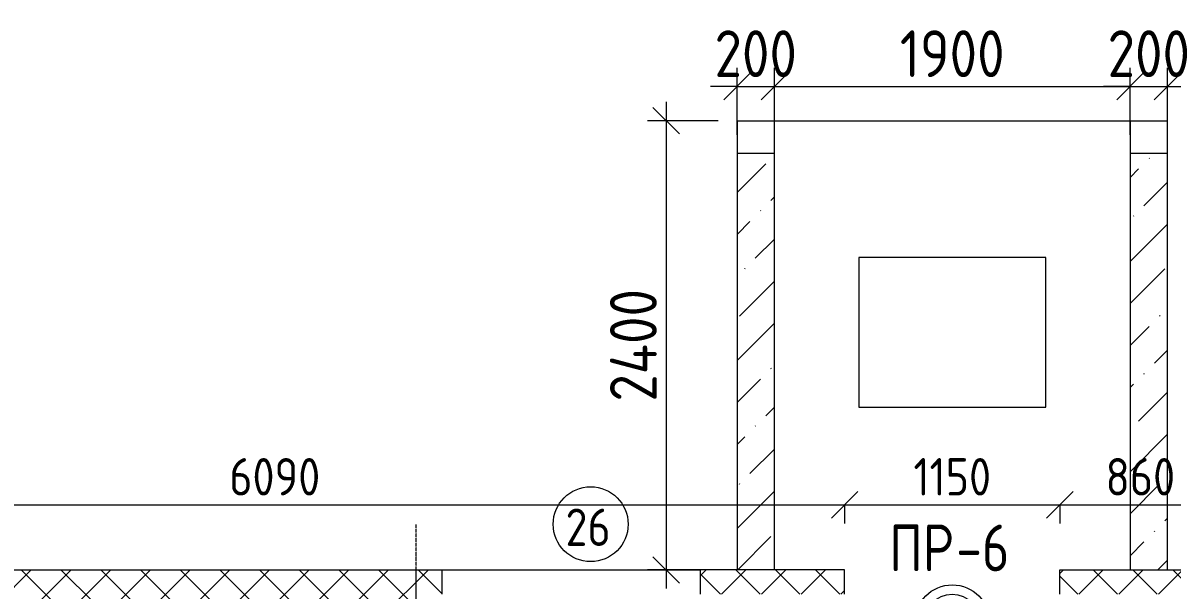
# Model space of a CAD drawing. Header units: millimetres. Extents: x -56773 to 221258, y -262288 to 26541.
# Drawn here: x 48784 to 54928, y -39192 to -36158 of the extents above; entities that cross this region are included whole.
import ezdxf

# ---------------------------------------------------------------- set-up
doc = ezdxf.new("R2010")
doc.units = ezdxf.units.MM
doc.linetypes.add('ADSK_Линия сетки', pattern=[25, 20, -2.5, 0, -2.5])
for name, color, linetype, lineweight in [('Марки', 7, 'Continuous', 20), ('Марки дверей', 7, 'Continuous', 20), ('Марки окон', 7, 'Continuous', 20), ('Оси', 7, 'Continuous', 9), ('Перекрытие', 7, 'Continuous', 18), ('Размеры', 7, 'Continuous', 9), ('Стены наружные', 7, 'Continuous', 18), ('Стены несущие', 7, 'Continuous', 30), ('Стены отделка', 7, 'Continuous', 30)]:
    doc.layers.add(name, color=color, linetype=linetype, lineweight=lineweight)
doc.styles.add('GOST Common_2', font='', dxfattribs={"width": 0.9, "height": 250})
doc.styles.add('GOST Common_3', font='', dxfattribs={"width": 0.9, "height": 200})
doc.styles.add('GOST Common_5', font='', dxfattribs={"width": 0.85, "height": 250})
doc.styles.get('GOST Common_2').set_extended_font_data('GOST Common')
doc.styles.get('GOST Common_3').set_extended_font_data('GOST Common')
doc.styles.get('GOST Common_5').set_extended_font_data('GOST Common')
doc.dimstyles.new('ADSK_Основной_2_0', dxfattribs={"dimscale": 304.8, "dimtxt": 201.142999, "dimasz": 0.463911, "dimexe": 0.328084, "dimexo": 0.328084, "dimgap": 0.164042, "dimtad": 1, "dimdec": 3, "dimrnd": 0.001, "dimdsep": 46, "dimtxsty": 'GOST Common_3', "dimblk1": 'OBLIQUE', "dimblk2": 'OBLIQUE', "dimsah": 1, "dimcen": 0.09, "dimdle": 0.328084, "dimazin": 2, "dimtfac": 1, "dimtdec": 4, "dimtix": 1, "dimtmove": 0, "dimatfit": 3, "dimfxl": 1, "dimtvp": 1, "dimtolj": 1, "dimtzin": 0, "dimlwd": 20, "dimlwe": 20, "dimarcsym": 2})
doc.dimstyles.new('ADSK_Основной_2_0_3', dxfattribs={"dimscale": 304.8, "dimtxt": 201.142999, "dimasz": 0.463911, "dimexe": 0.328084, "dimexo": 0.328084, "dimgap": 0.164042, "dimtad": 1, "dimdec": 3, "dimrnd": 0.001, "dimdsep": 46, "dimtxsty": 'GOST Common_2', "dimblk1": 'OBLIQUE', "dimblk2": 'OBLIQUE', "dimsah": 1, "dimcen": 0.09, "dimdle": 0.328084, "dimazin": 2, "dimtfac": 1, "dimtdec": 4, "dimtix": 1, "dimtmove": 0, "dimatfit": 3, "dimfxl": 1, "dimtvp": 1, "dimtolj": 1, "dimtzin": 0, "dimlwd": 20, "dimlwe": 20, "dimarcsym": 2})
pattern_1 = [(45, (1283.93, -48864.63), (-106.066, 106.066), []), (135, (1283.93, -48864.63), (-106.066, -106.066), [])]
pattern_2 = [(45, (1283.93, -48864.63), (84.18955, 308.69595), [396.875, -79.375, 3.353, -76.022])]

# ---------------------------------------------------------------- blocks, each defined once
blk = doc.blocks.new('_Oblique')
at = {"color": 0, "linetype": 'ByBlock', "lineweight": -2}
blk.add_line((-0.5, -0.5), (0.5, 0.5), dxfattribs=at)
blk = doc.blocks.new('*D4247')
at = {"layer": 'Defpoints', "color": 0, "lineweight": 25, "transparency": 16777216}
for p in [(47083.9, -38632.1), (53173.9, -38632.1), (53173.9, -38732.1)]:
    blk.add_point(p, dxfattribs=at)
at = {"layer": 'Размеры', "color": 0, "lineweight": 20, "transparency": 16777216}
for p, q in [((46983.9, -38732.1), (53273.9, -38732.1)), ((47083.9, -38732.1), (47083.9, -38832.1)), ((53173.9, -38732.1), (53173.9, -38832.1))]:
    blk.add_line(p, q, dxfattribs=at)
at = {"layer": 'Размеры', "color": 0, "lineweight": 20, "transparency": 16777216, "xscale": 141.4, "yscale": 141.4, "zscale": 141.4, "rotation": 180}
blk.add_blockref('_Oblique', (47083.9, -38732.1), dxfattribs=at)
at = {"layer": 'Размеры', "color": 0, "lineweight": 20, "transparency": 16777216, "xscale": 141.4, "yscale": 141.4, "zscale": 141.4}
blk.add_blockref('_Oblique', (53173.9, -38732.1), dxfattribs=at)
at = {"layer": 'Размеры', "color": 0, "lineweight": 9, "transparency": 16777216, "insert": (50128.9, -38582.1), "char_height": 200, "width": 605.475, "attachment_point": 5, "style": 'GOST Common_3'}
blk.add_mtext('\\A1;6090', dxfattribs=at)
blk = doc.blocks.new('*D4248')
at = {"layer": 'Defpoints', "color": 0, "lineweight": 25, "transparency": 16777216}
for p in [(53173.9, -38632.1), (54323.9, -38632.1), (54323.9, -38732.1)]:
    blk.add_point(p, dxfattribs=at)
at = {"layer": 'Размеры', "color": 0, "lineweight": 20, "transparency": 16777216}
for p, q in [((53073.9, -38732.1), (54423.9, -38732.1)), ((53173.9, -38732.1), (53173.9, -38832.1)), ((54323.9, -38732.1), (54323.9, -38832.1))]:
    blk.add_line(p, q, dxfattribs=at)
at = {"layer": 'Размеры', "color": 0, "lineweight": 20, "transparency": 16777216, "xscale": 141.4, "yscale": 141.4, "zscale": 141.4, "rotation": 180}
blk.add_blockref('_Oblique', (53173.9, -38732.1), dxfattribs=at)
at = {"layer": 'Размеры', "color": 0, "lineweight": 20, "transparency": 16777216, "xscale": 141.4, "yscale": 141.4, "zscale": 141.4}
blk.add_blockref('_Oblique', (54323.9, -38732.1), dxfattribs=at)
at = {"layer": 'Размеры', "color": 0, "lineweight": 9, "transparency": 16777216, "insert": (53748.9, -38582.1), "char_height": 200, "width": 515.472, "attachment_point": 5, "style": 'GOST Common_3'}
blk.add_mtext('\\A1;1150', dxfattribs=at)
blk = doc.blocks.new('*D4249')
at = {"layer": 'Defpoints', "color": 0, "lineweight": 25, "transparency": 16777216}
for p in [(54323.9, -38632.1), (55183.9, -38732.1), (55183.9, -39210.7)]:
    blk.add_point(p, dxfattribs=at)
at = {"layer": 'Размеры', "color": 0, "lineweight": 20, "transparency": 16777216}
for p, q in [((55183.9, -39110.7), (55183.9, -38632.1)), ((54223.9, -38732.1), (55283.9, -38732.1)), ((54323.9, -38732.1), (54323.9, -38832.1))]:
    blk.add_line(p, q, dxfattribs=at)
at = {"layer": 'Размеры', "color": 0, "lineweight": 20, "transparency": 16777216, "xscale": 141.4, "yscale": 141.4, "zscale": 141.4, "rotation": 180}
blk.add_blockref('_Oblique', (54323.9, -38732.1), dxfattribs=at)
at = {"layer": 'Размеры', "color": 0, "lineweight": 20, "transparency": 16777216, "xscale": 141.4, "yscale": 141.4, "zscale": 141.4}
blk.add_blockref('_Oblique', (55183.9, -38732.1), dxfattribs=at)
at = {"layer": 'Размеры', "color": 0, "lineweight": 9, "transparency": 16777216, "insert": (54753.9, -38582.1), "char_height": 200, "width": 454.106, "attachment_point": 5, "style": 'GOST Common_3'}
blk.add_mtext('\\A1;860', dxfattribs=at)
blk = doc.blocks.new('*D3900')
at = {"layer": 'Defpoints', "color": 0, "lineweight": 25, "transparency": 16777216}
for p in [(52798.9, -36496.7), (52598.9, -36854.7), (52798.9, -36854.7)]:
    blk.add_point(p, dxfattribs=at)
at = {"layer": 'Размеры', "color": 0, "lineweight": 20, "transparency": 16777216}
for p, q in [((52598.9, -36754.7), (52598.9, -36396.7)), ((52798.9, -36754.7), (52798.9, -36396.7)), ((52598.9, -36496.7), (52457.5, -36496.7)), ((52598.9, -36496.7), (52798.9, -36496.7)), ((52798.9, -36496.7), (52940.3, -36496.7))]:
    blk.add_line(p, q, dxfattribs=at)
at = {"layer": 'Размеры', "color": 0, "lineweight": 20, "transparency": 16777216, "xscale": 141.4, "yscale": 141.4, "zscale": 141.4}
blk.add_blockref('_Oblique', (52598.9, -36496.7), dxfattribs=at)
at = {"layer": 'Размеры', "color": 0, "lineweight": 20, "transparency": 16777216, "xscale": 141.4, "yscale": 141.4, "zscale": 141.4, "rotation": 180}
blk.add_blockref('_Oblique', (52798.9, -36496.7), dxfattribs=at)
at = {"layer": 'Размеры', "color": 0, "lineweight": 9, "transparency": 16777216, "insert": (52698.9, -36321.7), "char_height": 250, "width": 454.106, "attachment_point": 5, "style": 'GOST Common_2'}
blk.add_mtext('\\A1;200', dxfattribs=at)
blk = doc.blocks.new('*D3901')
at = {"layer": 'Defpoints', "color": 0, "lineweight": 25, "transparency": 16777216}
for p in [(54698.9, -36496.7), (52798.9, -36854.7), (54698.9, -36854.7)]:
    blk.add_point(p, dxfattribs=at)
at = {"layer": 'Размеры', "color": 0, "lineweight": 20, "transparency": 16777216}
for p, q in [((52798.9, -36754.7), (52798.9, -36396.7)), ((54698.9, -36754.7), (54698.9, -36396.7)), ((52698.9, -36496.7), (54798.9, -36496.7))]:
    blk.add_line(p, q, dxfattribs=at)
at = {"layer": 'Размеры', "color": 0, "lineweight": 20, "transparency": 16777216, "xscale": 141.4, "yscale": 141.4, "zscale": 141.4, "rotation": 180}
blk.add_blockref('_Oblique', (52798.9, -36496.7), dxfattribs=at)
at = {"layer": 'Размеры', "color": 0, "lineweight": 20, "transparency": 16777216, "xscale": 141.4, "yscale": 141.4, "zscale": 141.4}
blk.add_blockref('_Oblique', (54698.9, -36496.7), dxfattribs=at)
at = {"layer": 'Размеры', "color": 0, "lineweight": 9, "transparency": 16777216, "insert": (53748.9, -36321.7), "char_height": 250, "width": 560.473, "attachment_point": 5, "style": 'GOST Common_2'}
blk.add_mtext('\\A1;1900', dxfattribs=at)
blk = doc.blocks.new('*D3902')
at = {"layer": 'Defpoints', "color": 0, "lineweight": 25, "transparency": 16777216}
for p in [(54898.9, -36496.7), (54698.9, -36854.7), (54898.9, -36854.7)]:
    blk.add_point(p, dxfattribs=at)
at = {"layer": 'Размеры', "color": 0, "lineweight": 20, "transparency": 16777216}
for p, q in [((54698.9, -36754.7), (54698.9, -36396.7)), ((54898.9, -36754.7), (54898.9, -36396.7)), ((54698.9, -36496.7), (54557.5, -36496.7)), ((54698.9, -36496.7), (54898.9, -36496.7)), ((54898.9, -36496.7), (55040.3, -36496.7))]:
    blk.add_line(p, q, dxfattribs=at)
at = {"layer": 'Размеры', "color": 0, "lineweight": 20, "transparency": 16777216, "xscale": 141.4, "yscale": 141.4, "zscale": 141.4}
blk.add_blockref('_Oblique', (54698.9, -36496.7), dxfattribs=at)
at = {"layer": 'Размеры', "color": 0, "lineweight": 20, "transparency": 16777216, "xscale": 141.4, "yscale": 141.4, "zscale": 141.4, "rotation": 180}
blk.add_blockref('_Oblique', (54898.9, -36496.7), dxfattribs=at)
at = {"layer": 'Размеры', "color": 0, "lineweight": 9, "transparency": 16777216, "insert": (54798.9, -36321.7), "char_height": 250, "width": 454.106, "attachment_point": 5, "style": 'GOST Common_2'}
blk.add_mtext('\\A1;200', dxfattribs=at)
blk = doc.blocks.new('*D3903')
at = {"layer": 'Defpoints', "color": 0, "lineweight": 25, "transparency": 16777216}
for p in [(52598.9, -36679.7), (52220.2, -39079.7), (52598.9, -39079.7)]:
    blk.add_point(p, dxfattribs=at)
at = {"layer": 'Размеры', "color": 0, "lineweight": 20, "transparency": 16777216}
for p, q in [((52220.2, -36579.7), (52220.2, -39179.7)), ((52498.9, -36679.7), (52120.2, -36679.7)), ((52498.9, -39079.7), (52120.2, -39079.7))]:
    blk.add_line(p, q, dxfattribs=at)
at = {"layer": 'Размеры', "color": 0, "lineweight": 20, "transparency": 16777216, "xscale": 141.4, "yscale": 141.4, "zscale": 141.4}
for p, rotation in [((52220.2, -36679.7), 90), ((52220.2, -39079.7), 270)]:
    blk.add_blockref('_Oblique', p, dxfattribs=dict(at, rotation=rotation))
at = {"layer": 'Размеры', "color": 0, "lineweight": 9, "transparency": 16777216, "insert": (52045.2, -37879.7), "char_height": 250, "width": 625.93, "attachment_point": 5, "rotation": 90, "style": 'GOST Common_2'}
blk.add_mtext('\\A1;2400', dxfattribs=at)
blk = doc.blocks.new('М_двери1 - Марка экземпляра 2-3719212-Кладочный план 1-го этажа')
at = {"layer": 'Марки дверей'}
for radius in [2, 1.5]:
    blk.add_circle((0, 0), radius, dxfattribs=at)
blk = doc.blocks.new('М_окна1 - Маркировка типоразмера-1510237-Кладочный план 1-го этажа')
at = {"layer": 'Марки окон'}
blk.add_circle((0, 0), 2, dxfattribs=at)

msp = doc.modelspace()

# ---------------------------------------------------------------- hatches: boundary and pattern name
at = {"layer": 'Стены наружные', "lineweight": 9}
h = msp.add_hatch(dxfattribs=at)
h.set_pattern_fill('FP_1', color=256, style=0, pattern_type=2)
h.set_pattern_definition(pattern_2)
h.paths.add_polyline_path([(52598.9343, -39079.6624), (52798.9343, -39079.6624), (52798.9343, -36854.6624), (52598.9343, -36854.6624), (52598.9343, -38397.1072)])
h = msp.add_hatch(dxfattribs=at)
h.set_pattern_fill('FP_1', color=256, style=0, pattern_type=2)
h.set_pattern_definition(pattern_2)
h.paths.add_polyline_path([(54698.9343, -39079.6624), (54898.9343, -39079.6624), (54898.9343, -36854.6624), (54698.9343, -36854.6624), (54698.9343, -38397.1072)])
h = msp.add_hatch(dxfattribs=at)
h.set_pattern_fill('FP_4', color=256, style=0, pattern_type=2)
h.set_pattern_definition(pattern_1)
h.paths.add_polyline_path([(47263.9343, -39259.6624), (50883.9343, -39259.6624), (50883.9343, -39079.6624), (47263.9343, -39079.6624)])
h = msp.add_hatch(dxfattribs=at)
h.set_pattern_fill('FP_4', color=256, style=0, pattern_type=2)
h.set_pattern_definition(pattern_1)
h.paths.add_polyline_path([(55233.9343, -39209.6624), (55233.9343, -39079.6624), (54323.9343, -39079.6624), (54323.9343, -39209.6624)])
h.paths.add_polyline_path([(52403.9343, -39209.6624), (53173.9343, -39209.6624), (53173.9343, -39079.6624), (52403.9343, -39079.6624)])
h.paths.add_polyline_path([(62683.9343, -39209.6624), (62683.9343, -39079.6624), (60033.9343, -39079.6624), (60033.9343, -39209.6624), (61329.6592, -39209.6624)])
h.paths.add_polyline_path([(51022.3524, -39209.6624), (51023.9343, -39209.6624), (51023.9343, -39079.6624), (50883.9343, -39079.6624), (50883.9343, -39209.6624)])
h.paths.add_polyline_path([(56683.9343, -39209.6624), (57933.9343, -39209.6624), (57933.9343, -39079.6624), (56333.9343, -39079.6624), (56333.9343, -39209.6624)])

# ---------------------------------------------------------------- linework, layer by layer
at = {"layer": 'Оси', "linetype": 'ADSK_Линия сетки', "lineweight": 5}
msp.add_line((50883.9343, -59838.5137), (50883.9343, -38837.1863), dxfattribs=at)
at = {"layer": 'Перекрытие'}
for p, q in [((52598.9343, -36679.6624), (52598.9343, -36854.6624)), ((52598.9343, -36679.6624), (54898.9343, -36679.6624)), ((52798.9343, -36854.6624), (52798.9343, -36679.6624)), ((54698.9343, -36679.6624), (54698.9343, -36854.6624)), ((54898.9343, -36854.6624), (54898.9343, -36679.6624)), ((54248.9343, -37409.6624), (53248.9343, -37409.6624)), ((53248.9343, -37409.6624), (53248.9343, -38209.6624)), ((54248.9343, -38209.6624), (54248.9343, -37409.6624)), ((53248.9343, -38209.6624), (54248.9343, -38209.6624))]:
    msp.add_line(p, q, dxfattribs=at)
at = {"layer": 'Стены наружные', "lineweight": 9}
for p, q in [((51023.9343, -39079.6624), (52403.9343, -39079.6624)), ((51023.9343, -39209.6624), (51023.9343, -39079.6624)), ((52403.9343, -39209.6624), (52403.9343, -39079.6624))]:
    msp.add_line(p, q, dxfattribs=at)
at = {"layer": 'Стены несущие', "lineweight": 9}
for p, q in [((52798.9343, -36854.6624), (52598.9343, -36854.6624)), ((52598.9343, -36854.6624), (52598.9343, -39079.6624)), ((52798.9343, -39079.6624), (52798.9343, -36854.6624)), ((54898.9343, -36854.6624), (54698.9343, -36854.6624)), ((54698.9343, -36854.6624), (54698.9343, -39079.6624)), ((54898.9343, -39079.6624), (54898.9343, -36854.6624)), ((54698.9343, -39079.6624), (54898.9343, -39079.6624))]:
    msp.add_line(p, q, dxfattribs=at)
at = {"layer": 'Стены отделка', "lineweight": 18}
for p, q in [((47263.9343, -39079.6624), (50883.9343, -39079.6624)), ((50883.9343, -39079.6624), (51023.9343, -39079.6624)), ((50883.9343, -39259.6624), (50883.9343, -39079.6624)), ((53173.9343, -39079.6624), (52403.9343, -39079.6624)), ((53173.9343, -39209.6624), (53173.9343, -39079.6624)), ((54323.9343, -39079.6624), (55233.9343, -39079.6624)), ((54323.9343, -39209.6624), (54323.9343, -39079.6624))]:
    msp.add_line(p, q, dxfattribs=at)

# ---------------------------------------------------------------- block references
at = {"layer": 'Марки дверей', "xscale": 99.99999999999993, "yscale": 99.99999999999993, "zscale": 99.99999999999993}
msp.add_blockref('М_двери1 - Марка экземпляра 2-3719212-Кладочный план 1-го этажа', (53748.9343, -39359.6624), dxfattribs=at)
at = {"layer": 'Марки окон', "xscale": 99.99999999999993, "yscale": 99.99999999999993, "zscale": 99.99999999999993}
msp.add_blockref('М_окна1 - Маркировка типоразмера-1510237-Кладочный план 1-го этажа', (51816.9623, -38835.4528), dxfattribs=at)

# ---------------------------------------------------------------- texts
at = {"layer": 'Марки', "lineweight": 9, "char_height": 250, "attachment_point": 1, "style": 'GOST Common_5'}
for s, insert, width in [('ПР', (53412.3199, -38837.2353), 432.91125), ('-6', (53769.5074, -38837.2353), 389.620125)]:
    msp.add_mtext(s, dxfattribs=dict(at, insert=insert, width=width))
at = {"layer": 'Марки окон', "lineweight": 5, "insert": (51682.4049, -38751.6674), "char_height": 200, "width": 317.46825, "attachment_point": 1, "style": 'GOST Common_2'}
msp.add_mtext('26', dxfattribs=at)

# ---------------------------------------------------------------- dimensions: what is measured, and where the dimension line sits
at = {"layer": 'Размеры', "lineweight": 9}
for base, p1, p2, dimstyle, override, picture, middle in [((52798.9343, -36496.7378), (52598.9343, -36854.6624), (52798.9343, -36854.6624), 'ADSK_Основной_2_0_3', {"dimpost": '<>', "dimfxl": 200}, '*D3900', (52698.9343, -36321.7378)), ((54698.9343, -36496.7378), (52798.9343, -36854.6624), (54698.9343, -36854.6624), 'ADSK_Основной_2_0_3', {"dimpost": '<>', "dimfxl": 1900}, '*D3901', (53748.9343, -36321.7378)), ((54898.9343, -36496.7378), (54698.9343, -36854.6624), (54898.9343, -36854.6624), 'ADSK_Основной_2_0_3', {"dimpost": '<>', "dimfxl": 200}, '*D3902', (54798.9343, -36321.7378)), ((53173.9343, -38732.0831), (47083.9343, -38632.0982), (53173.9343, -38632.0982), 'ADSK_Основной_2_0', {"dimpost": '<>', "dimfxl": 6090}, '*D4247', (50128.9343, -38582.0831)), ((54323.9343, -38732.0831), (53173.9343, -38632.0982), (54323.9343, -38632.0982), 'ADSK_Основной_2_0', {"dimpost": '<>', "dimfxl": 1150}, '*D4248', (53748.9343, -38582.0831)), ((55183.9343, -38732.0831), (54323.9343, -38632.0982), (55183.9343, -39210.6624), 'ADSK_Основной_2_0', {"dimpost": '<>', "dimfxl": 1036.50205}, '*D4249', (54753.9343, -38582.0831))]:
    dim = msp.add_linear_dim(base=base, p1=p1, p2=p2, dimstyle=dimstyle, override=override, dxfattribs=at)
    dim.commit()
    dim.dimension.update_dxf_attribs({"geometry": picture, "text_midpoint": middle})
dim = msp.add_linear_dim(base=(52220.1847, -39079.6624), p1=(52598.9343, -36679.6624), p2=(52598.9343, -39079.6624), angle=90, dimstyle='ADSK_Основной_2_0_3', override={"dimpost": '<>', "dimfxl": 2400}, dxfattribs=at)
dim.commit()
dim.dimension.update_dxf_attribs({"geometry": '*D3903', "text_midpoint": (52045.1847, -37879.6624)})

doc.saveas('drawing.dxf')
